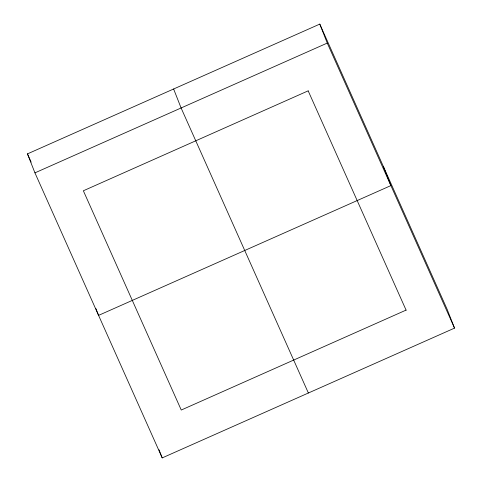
<?xml version="1.0" encoding="UTF-8"?>
<svg xmlns="http://www.w3.org/2000/svg" width="482" height="482" viewBox="0 0 482 482"><rect width="100%" height="100%" fill="white"/><g stroke="black" fill="none" stroke-linecap="round" stroke-linejoin="round"><path stroke-width="0.72" d="M27.462 153.885L319.789 24.1L447.061 309.143L454.538 328.115L162.211 457.9L34.939 172.857L27.462 153.885L31.137 162.109M34.939 172.857L327.26 43.079L319.789 24.1M406.085 310.101L181.256 410.037L83.356 190.776L308.179 90.839M327.26 43.079L454.538 328.115M308.215 90.941L406.121 310.203M308.378 393.011L181.099 107.968L173.622 88.989M383.425 166.621L390.902 185.594L98.575 315.379L95.906 308.601M159.012 449.766L162.211 457.9"/></g></svg>
